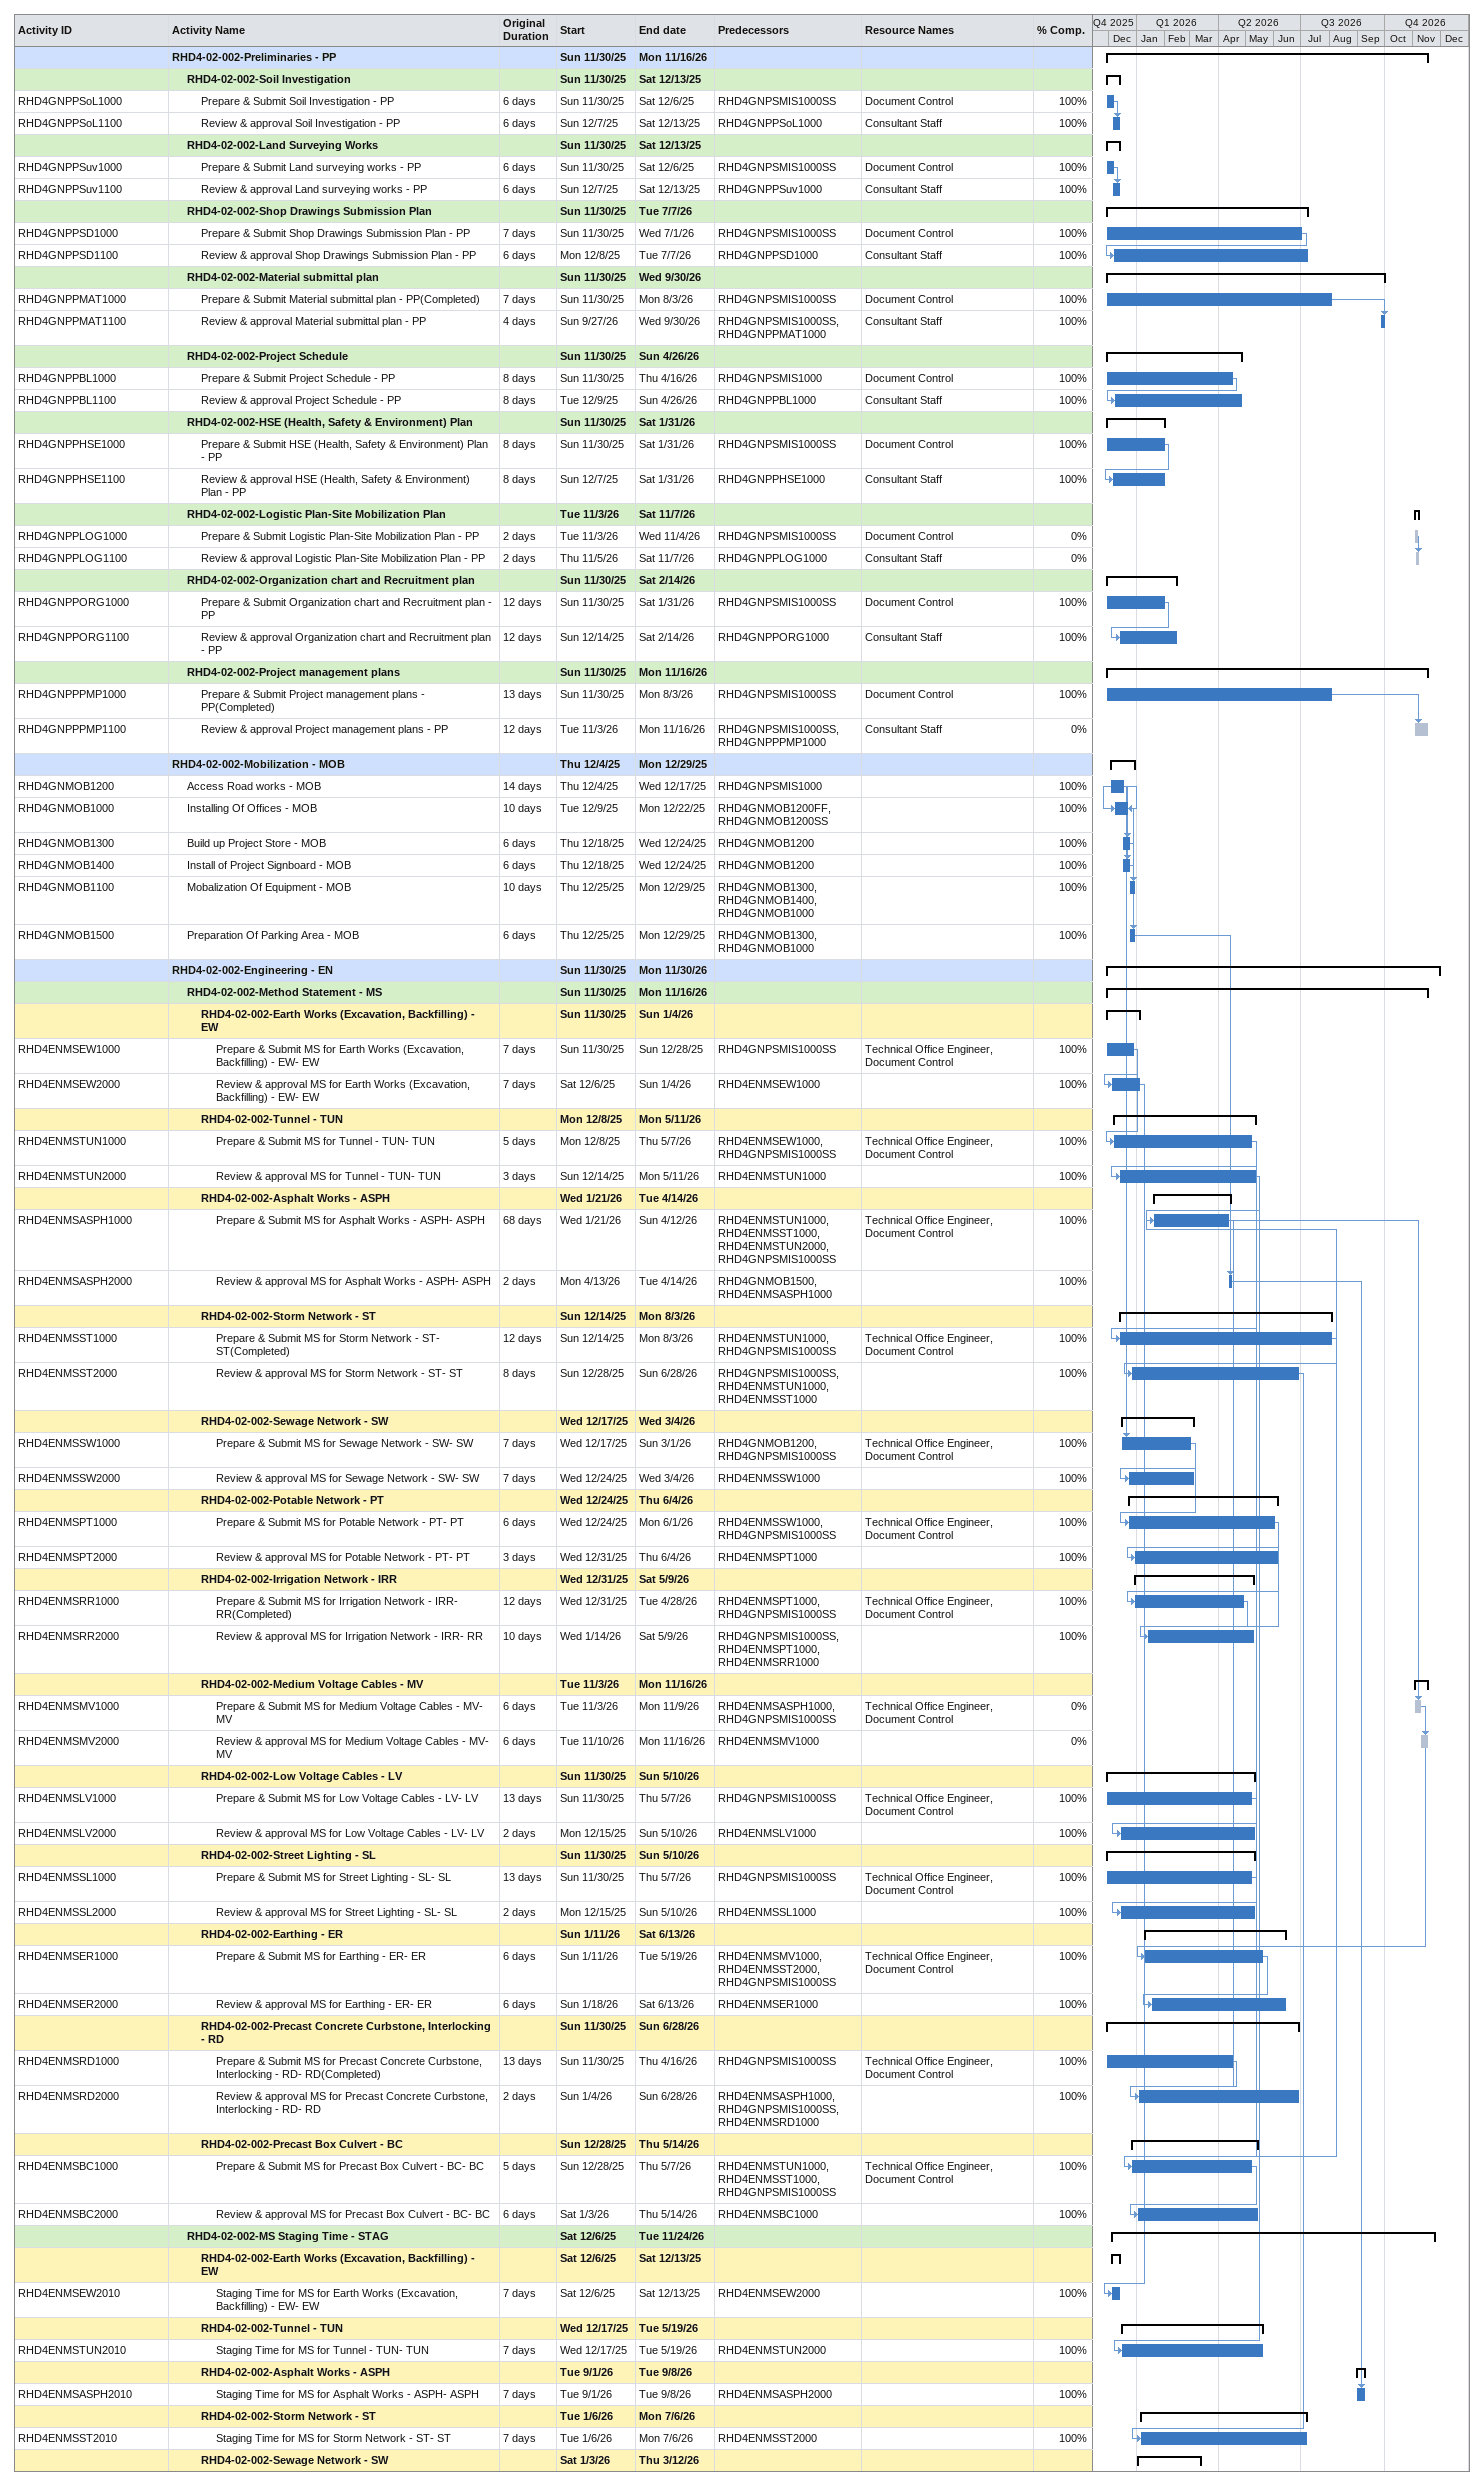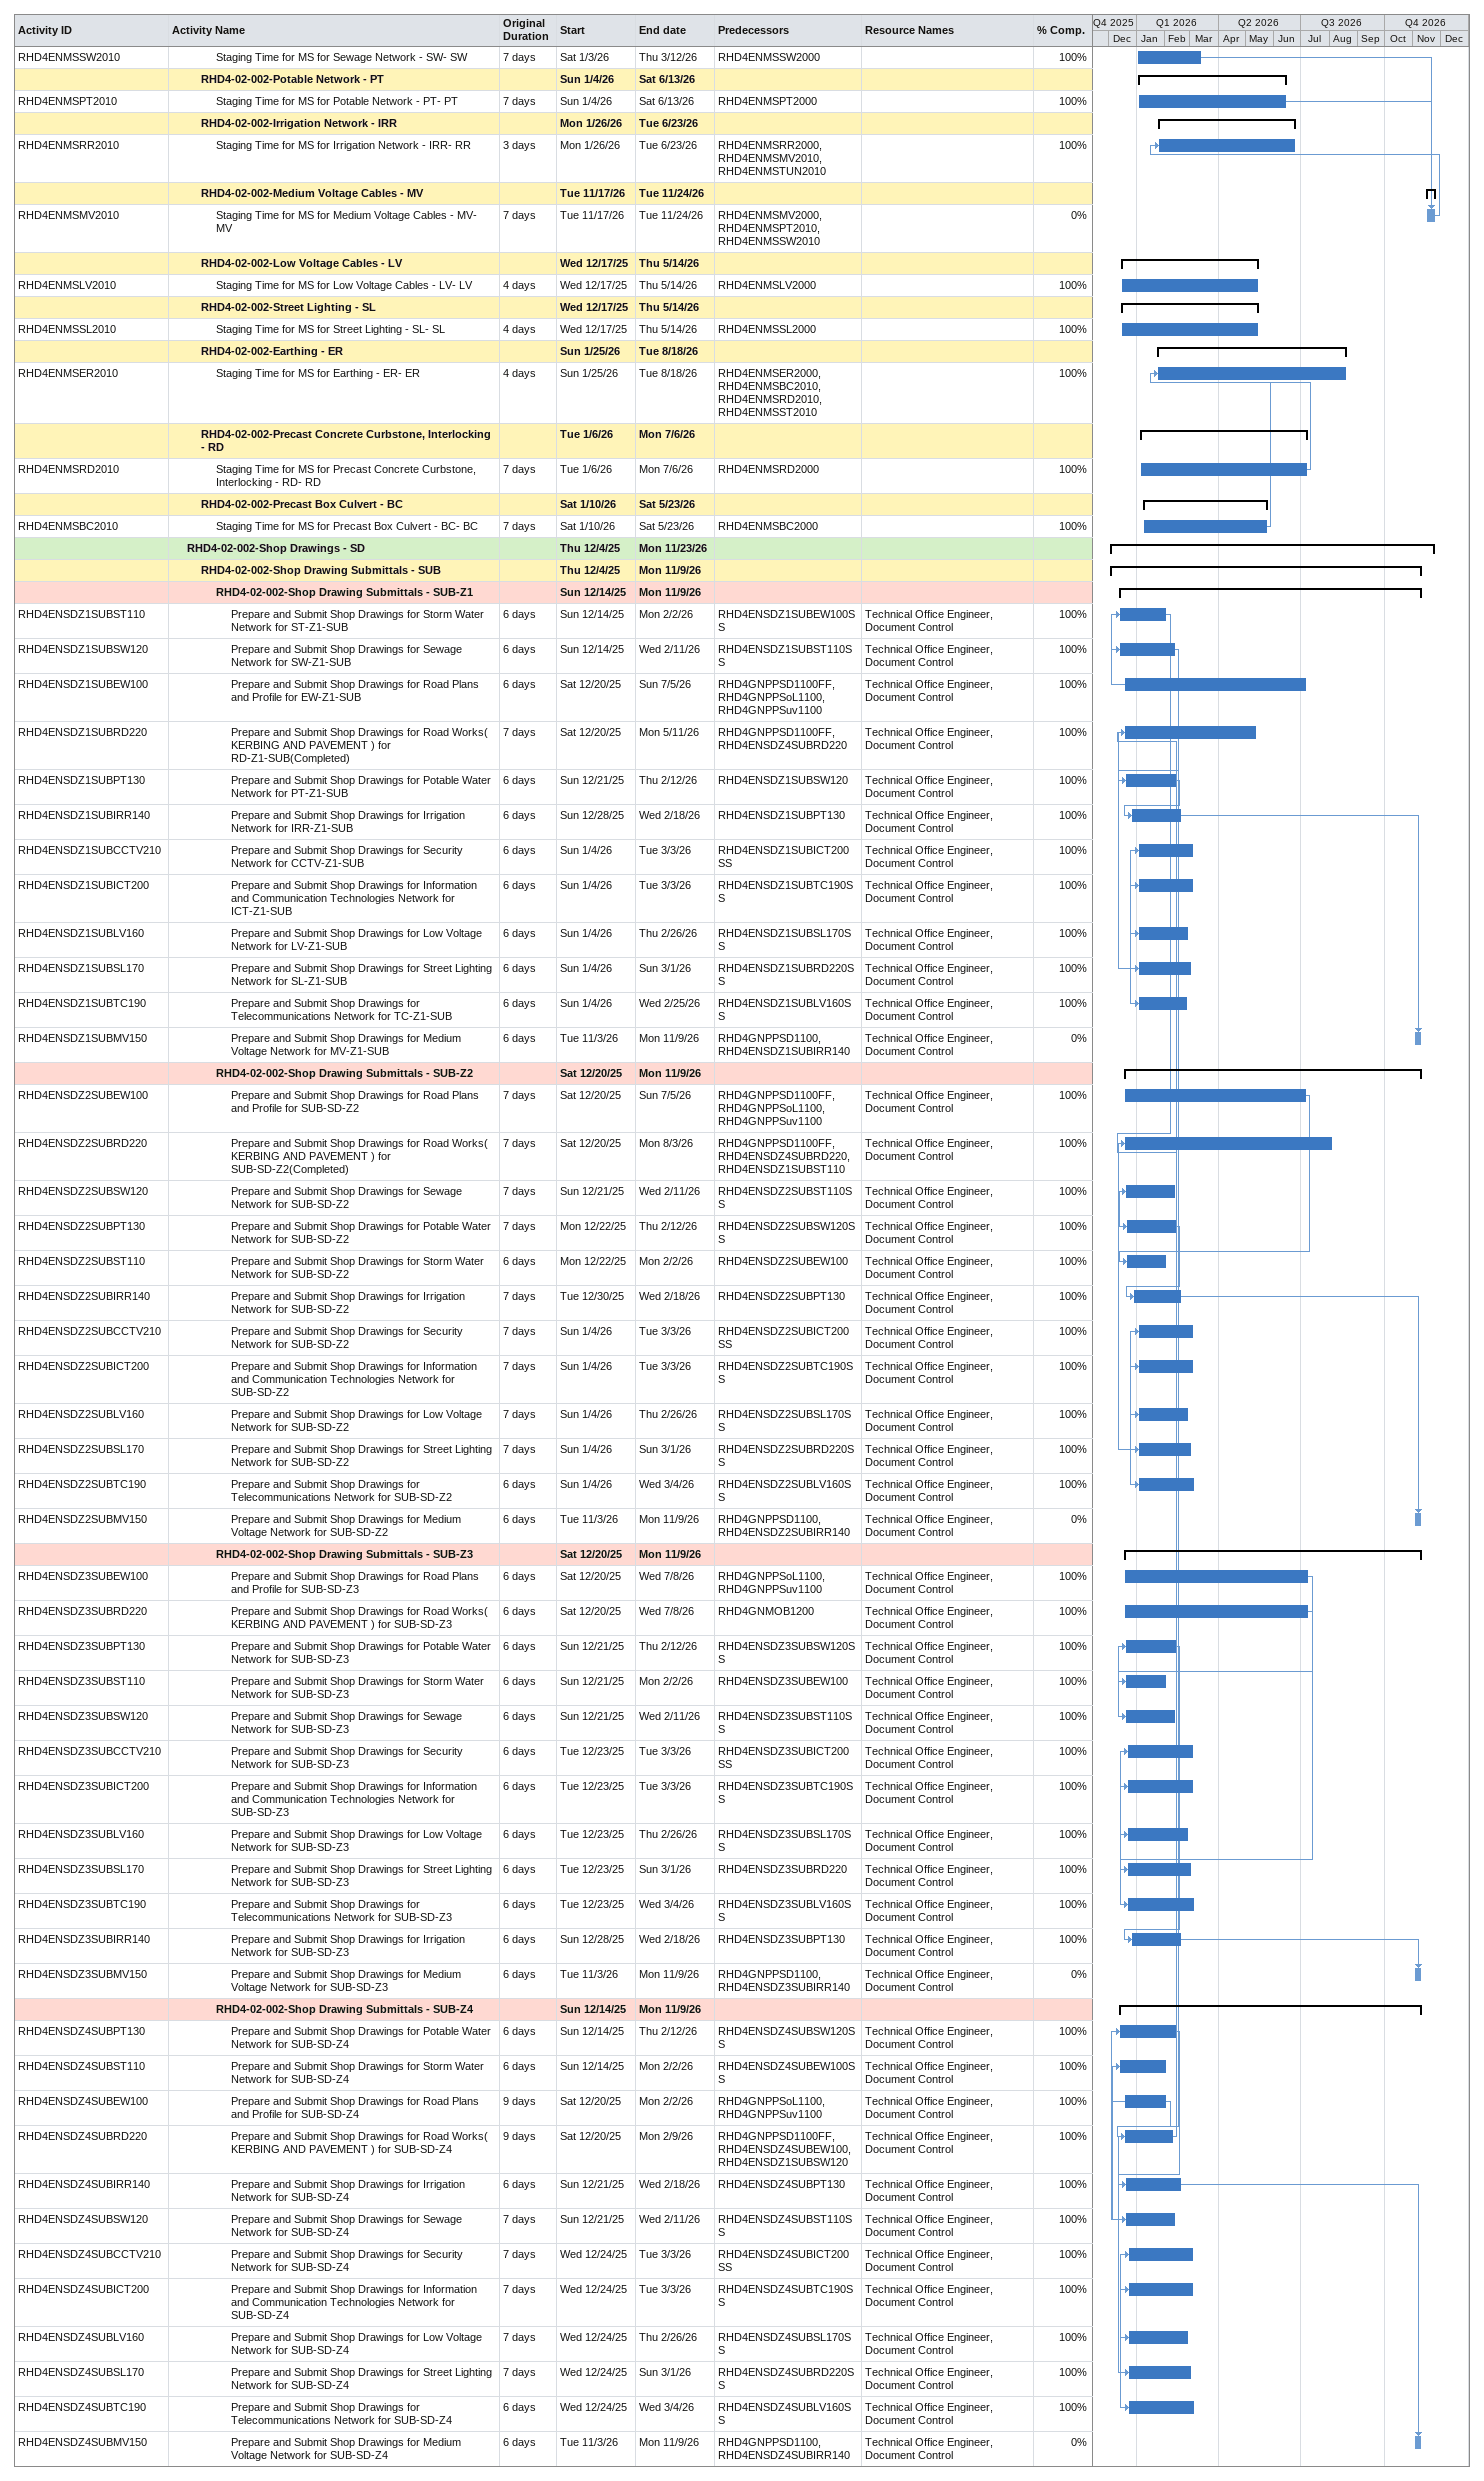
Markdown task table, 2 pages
| ID | Level | Task | Original duration | Start | Finish | Predecessors | Resources | % complete |
|---|---|---|---|---|---|---|---|---|
|  | 1 | **RHD4-02-002-Preliminaries - PP** |  | 2025-11-30 | 2026-11-16 |  |  |  |
|  | 2 | **RHD4-02-002-Soil Investigation** |  | 2025-11-30 | 2025-12-13 |  |  |  |
| RHD4GNPPSoL1000 | 3 | Prepare & Submit Soil Investigation - PP | 6d | 2025-11-30 | 2025-12-06 | RHD4GNPSMIS1000SS | Document Control | 100 |
| RHD4GNPPSoL1100 | 3 | Review & approval Soil Investigation - PP | 6d | 2025-12-07 | 2025-12-13 | RHD4GNPPSoL1000 | Consultant Staff | 100 |
|  | 2 | **RHD4-02-002-Land Surveying Works** |  | 2025-11-30 | 2025-12-13 |  |  |  |
| RHD4GNPPSuv1000 | 3 | Prepare & Submit Land surveying works - PP | 6d | 2025-11-30 | 2025-12-06 | RHD4GNPSMIS1000SS | Document Control | 100 |
| RHD4GNPPSuv1100 | 3 | Review & approval Land surveying works - PP | 6d | 2025-12-07 | 2025-12-13 | RHD4GNPPSuv1000 | Consultant Staff | 100 |
|  | 2 | **RHD4-02-002-Shop Drawings Submission Plan** |  | 2025-11-30 | 2026-07-07 |  |  |  |
| RHD4GNPPSD1000 | 3 | Prepare & Submit Shop Drawings Submission Plan - PP | 7d | 2025-11-30 | 2026-07-01 | RHD4GNPSMIS1000SS | Document Control | 100 |
| RHD4GNPPSD1100 | 3 | Review & approval Shop Drawings Submission Plan - PP | 6d | 2025-12-08 | 2026-07-07 | RHD4GNPPSD1000 | Consultant Staff | 100 |
|  | 2 | **RHD4-02-002-Material submittal plan** |  | 2025-11-30 | 2026-09-30 |  |  |  |
| RHD4GNPPMAT1000 | 3 | Prepare & Submit Material submittal plan - PP(Completed) | 7d | 2025-11-30 | 2026-08-03 | RHD4GNPSMIS1000SS | Document Control | 100 |
| RHD4GNPPMAT1100 | 3 | Review & approval Material submittal plan - PP | 4d | 2026-09-27 | 2026-09-30 | RHD4GNPSMIS1000SS, RHD4GNPPMAT1000 | Consultant Staff | 100 |
|  | 2 | **RHD4-02-002-Project Schedule** |  | 2025-11-30 | 2026-04-26 |  |  |  |
| RHD4GNPPBL1000 | 3 | Prepare & Submit Project Schedule - PP | 8d | 2025-11-30 | 2026-04-16 | RHD4GNPSMIS1000 | Document Control | 100 |
| RHD4GNPPBL1100 | 3 | Review & approval Project Schedule - PP | 8d | 2025-12-09 | 2026-04-26 | RHD4GNPPBL1000 | Consultant Staff | 100 |
|  | 2 | **RHD4-02-002-HSE (Health, Safety & Environment) Plan** |  | 2025-11-30 | 2026-01-31 |  |  |  |
| RHD4GNPPHSE1000 | 3 | Prepare & Submit HSE (Health, Safety & Environment) Plan - PP | 8d | 2025-11-30 | 2026-01-31 | RHD4GNPSMIS1000SS | Document Control | 100 |
| RHD4GNPPHSE1100 | 3 | Review & approval HSE (Health, Safety & Environment) Plan - PP | 8d | 2025-12-07 | 2026-01-31 | RHD4GNPPHSE1000 | Consultant Staff | 100 |
|  | 2 | **RHD4-02-002-Logistic Plan-Site Mobilization Plan** |  | 2026-11-03 | 2026-11-07 |  |  |  |
| RHD4GNPPLOG1000 | 3 | Prepare & Submit Logistic Plan-Site Mobilization Plan - PP | 2d | 2026-11-03 | 2026-11-04 | RHD4GNPSMIS1000SS | Document Control | 0 |
| RHD4GNPPLOG1100 | 3 | Review & approval Logistic Plan-Site Mobilization Plan - PP | 2d | 2026-11-05 | 2026-11-07 | RHD4GNPPLOG1000 | Consultant Staff | 0 |
|  | 2 | **RHD4-02-002-Organization chart and Recruitment plan** |  | 2025-11-30 | 2026-02-14 |  |  |  |
| RHD4GNPPORG1000 | 3 | Prepare & Submit Organization chart and Recruitment plan - PP | 12d | 2025-11-30 | 2026-01-31 | RHD4GNPSMIS1000SS | Document Control | 100 |
| RHD4GNPPORG1100 | 3 | Review & approval Organization chart and Recruitment plan - PP | 12d | 2025-12-14 | 2026-02-14 | RHD4GNPPORG1000 | Consultant Staff | 100 |
|  | 2 | **RHD4-02-002-Project management plans** |  | 2025-11-30 | 2026-11-16 |  |  |  |
| RHD4GNPPPMP1000 | 3 | Prepare & Submit Project management plans - PP(Completed) | 13d | 2025-11-30 | 2026-08-03 | RHD4GNPSMIS1000SS | Document Control | 100 |
| RHD4GNPPPMP1100 | 3 | Review & approval Project management plans - PP | 12d | 2026-11-03 | 2026-11-16 | RHD4GNPSMIS1000SS, RHD4GNPPPMP1000 | Consultant Staff | 0 |
|  | 1 | **RHD4-02-002-Mobilization - MOB** |  | 2025-12-04 | 2025-12-29 |  |  |  |
| RHD4GNMOB1200 | 2 | Access Road works - MOB | 14d | 2025-12-04 | 2025-12-17 | RHD4GNPSMIS1000 |  | 100 |
| RHD4GNMOB1000 | 2 | Installing Of Offices - MOB | 10d | 2025-12-09 | 2025-12-22 | RHD4GNMOB1200FF, RHD4GNMOB1200SS |  | 100 |
| RHD4GNMOB1300 | 2 | Build up Project Store - MOB | 6d | 2025-12-18 | 2025-12-24 | RHD4GNMOB1200 |  | 100 |
| RHD4GNMOB1400 | 2 | Install of Project Signboard - MOB | 6d | 2025-12-18 | 2025-12-24 | RHD4GNMOB1200 |  | 100 |
| RHD4GNMOB1100 | 2 | Mobalization Of Equipment - MOB | 10d | 2025-12-25 | 2025-12-29 | RHD4GNMOB1300, RHD4GNMOB1400, RHD4GNMOB1000 |  | 100 |
| RHD4GNMOB1500 | 2 | Preparation Of Parking Area - MOB | 6d | 2025-12-25 | 2025-12-29 | RHD4GNMOB1300, RHD4GNMOB1000 |  | 100 |
|  | 1 | **RHD4-02-002-Engineering - EN** |  | 2025-11-30 | 2026-11-30 |  |  |  |
|  | 2 | **RHD4-02-002-Method Statement - MS** |  | 2025-11-30 | 2026-11-16 |  |  |  |
|  | 3 | **RHD4-02-002-Earth Works (Excavation, Backfilling) - EW** |  | 2025-11-30 | 2026-01-04 |  |  |  |
| RHD4ENMSEW1000 | 4 | Prepare & Submit MS for Earth Works (Excavation, Backfilling) - EW- EW | 7d | 2025-11-30 | 2025-12-28 | RHD4GNPSMIS1000SS | Technical Office Engineer, Document Control | 100 |
| RHD4ENMSEW2000 | 4 | Review & approval MS for Earth Works (Excavation, Backfilling) - EW- EW | 7d | 2025-12-06 | 2026-01-04 | RHD4ENMSEW1000 |  | 100 |
|  | 3 | **RHD4-02-002-Tunnel - TUN** |  | 2025-12-08 | 2026-05-11 |  |  |  |
| RHD4ENMSTUN1000 | 4 | Prepare & Submit MS for Tunnel - TUN- TUN | 5d | 2025-12-08 | 2026-05-07 | RHD4ENMSEW1000, RHD4GNPSMIS1000SS | Technical Office Engineer, Document Control | 100 |
| RHD4ENMSTUN2000 | 4 | Review & approval MS for Tunnel - TUN- TUN | 3d | 2025-12-14 | 2026-05-11 | RHD4ENMSTUN1000 |  | 100 |
|  | 3 | **RHD4-02-002-Asphalt Works - ASPH** |  | 2026-01-21 | 2026-04-14 |  |  |  |
| RHD4ENMSASPH1000 | 4 | Prepare & Submit MS for Asphalt Works - ASPH- ASPH | 68d | 2026-01-21 | 2026-04-12 | RHD4ENMSTUN1000, RHD4ENMSST1000, RHD4ENMSTUN2000, RHD4GNPSMIS1000SS | Technical Office Engineer, Document Control | 100 |
| RHD4ENMSASPH2000 | 4 | Review & approval MS for Asphalt Works - ASPH- ASPH | 2d | 2026-04-13 | 2026-04-14 | RHD4GNMOB1500, RHD4ENMSASPH1000 |  | 100 |
|  | 3 | **RHD4-02-002-Storm Network - ST** |  | 2025-12-14 | 2026-08-03 |  |  |  |
| RHD4ENMSST1000 | 4 | Prepare & Submit MS for Storm Network - ST- ST(Completed) | 12d | 2025-12-14 | 2026-08-03 | RHD4ENMSTUN1000, RHD4GNPSMIS1000SS | Technical Office Engineer, Document Control | 100 |
| RHD4ENMSST2000 | 4 | Review & approval MS for Storm Network - ST- ST | 8d | 2025-12-28 | 2026-06-28 | RHD4GNPSMIS1000SS, RHD4ENMSTUN1000, RHD4ENMSST1000 |  | 100 |
|  | 3 | **RHD4-02-002-Sewage Network - SW** |  | 2025-12-17 | 2026-03-04 |  |  |  |
| RHD4ENMSSW1000 | 4 | Prepare & Submit MS for Sewage Network - SW- SW | 7d | 2025-12-17 | 2026-03-01 | RHD4GNMOB1200, RHD4GNPSMIS1000SS | Technical Office Engineer, Document Control | 100 |
| RHD4ENMSSW2000 | 4 | Review & approval MS for Sewage Network - SW- SW | 7d | 2025-12-24 | 2026-03-04 | RHD4ENMSSW1000 |  | 100 |
|  | 3 | **RHD4-02-002-Potable Network - PT** |  | 2025-12-24 | 2026-06-04 |  |  |  |
| RHD4ENMSPT1000 | 4 | Prepare & Submit MS for Potable Network - PT- PT | 6d | 2025-12-24 | 2026-06-01 | RHD4ENMSSW1000, RHD4GNPSMIS1000SS | Technical Office Engineer, Document Control | 100 |
| RHD4ENMSPT2000 | 4 | Review & approval MS for Potable Network - PT- PT | 3d | 2025-12-31 | 2026-06-04 | RHD4ENMSPT1000 |  | 100 |
|  | 3 | **RHD4-02-002-Irrigation Network - IRR** |  | 2025-12-31 | 2026-05-09 |  |  |  |
| RHD4ENMSRR1000 | 4 | Prepare & Submit MS for Irrigation Network - IRR- RR(Completed) | 12d | 2025-12-31 | 2026-04-28 | RHD4ENMSPT1000, RHD4GNPSMIS1000SS | Technical Office Engineer, Document Control | 100 |
| RHD4ENMSRR2000 | 4 | Review & approval MS for Irrigation Network - IRR- RR | 10d | 2026-01-14 | 2026-05-09 | RHD4GNPSMIS1000SS, RHD4ENMSPT1000, RHD4ENMSRR1000 |  | 100 |
|  | 3 | **RHD4-02-002-Medium Voltage Cables - MV** |  | 2026-11-03 | 2026-11-16 |  |  |  |
| RHD4ENMSMV1000 | 4 | Prepare & Submit MS for Medium Voltage Cables - MV- MV | 6d | 2026-11-03 | 2026-11-09 | RHD4ENMSASPH1000, RHD4GNPSMIS1000SS | Technical Office Engineer, Document Control | 0 |
| RHD4ENMSMV2000 | 4 | Review & approval MS for Medium Voltage Cables - MV- MV | 6d | 2026-11-10 | 2026-11-16 | RHD4ENMSMV1000 |  | 0 |
|  | 3 | **RHD4-02-002-Low Voltage Cables - LV** |  | 2025-11-30 | 2026-05-10 |  |  |  |
| RHD4ENMSLV1000 | 4 | Prepare & Submit MS for Low Voltage Cables - LV- LV | 13d | 2025-11-30 | 2026-05-07 | RHD4GNPSMIS1000SS | Technical Office Engineer, Document Control | 100 |
| RHD4ENMSLV2000 | 4 | Review & approval MS for Low Voltage Cables - LV- LV | 2d | 2025-12-15 | 2026-05-10 | RHD4ENMSLV1000 |  | 100 |
|  | 3 | **RHD4-02-002-Street Lighting - SL** |  | 2025-11-30 | 2026-05-10 |  |  |  |
| RHD4ENMSSL1000 | 4 | Prepare & Submit MS for Street Lighting - SL- SL | 13d | 2025-11-30 | 2026-05-07 | RHD4GNPSMIS1000SS | Technical Office Engineer, Document Control | 100 |
| RHD4ENMSSL2000 | 4 | Review & approval MS for Street Lighting - SL- SL | 2d | 2025-12-15 | 2026-05-10 | RHD4ENMSSL1000 |  | 100 |
|  | 3 | **RHD4-02-002-Earthing - ER** |  | 2026-01-11 | 2026-06-13 |  |  |  |
| RHD4ENMSER1000 | 4 | Prepare & Submit MS for Earthing - ER- ER | 6d | 2026-01-11 | 2026-05-19 | RHD4ENMSMV1000, RHD4ENMSST2000, RHD4GNPSMIS1000SS | Technical Office Engineer, Document Control | 100 |
| RHD4ENMSER2000 | 4 | Review & approval MS for Earthing - ER- ER | 6d | 2026-01-18 | 2026-06-13 | RHD4ENMSER1000 |  | 100 |
|  | 3 | **RHD4-02-002-Precast Concrete Curbstone, Interlocking - RD** |  | 2025-11-30 | 2026-06-28 |  |  |  |
| RHD4ENMSRD1000 | 4 | Prepare & Submit MS for Precast Concrete Curbstone, Interlocking - RD- RD(Completed) | 13d | 2025-11-30 | 2026-04-16 | RHD4GNPSMIS1000SS | Technical Office Engineer, Document Control | 100 |
| RHD4ENMSRD2000 | 4 | Review & approval MS for Precast Concrete Curbstone, Interlocking - RD- RD | 2d | 2026-01-04 | 2026-06-28 | RHD4ENMSASPH1000, RHD4GNPSMIS1000SS, RHD4ENMSRD1000 |  | 100 |
|  | 3 | **RHD4-02-002-Precast Box Culvert - BC** |  | 2025-12-28 | 2026-05-14 |  |  |  |
| RHD4ENMSBC1000 | 4 | Prepare & Submit MS for Precast Box Culvert - BC- BC | 5d | 2025-12-28 | 2026-05-07 | RHD4ENMSTUN1000, RHD4ENMSST1000, RHD4GNPSMIS1000SS | Technical Office Engineer, Document Control | 100 |
| RHD4ENMSBC2000 | 4 | Review & approval MS for Precast Box Culvert - BC- BC | 6d | 2026-01-03 | 2026-05-14 | RHD4ENMSBC1000 |  | 100 |
|  | 2 | **RHD4-02-002-MS Staging Time - STAG** |  | 2025-12-06 | 2026-11-24 |  |  |  |
|  | 3 | **RHD4-02-002-Earth Works (Excavation, Backfilling) - EW** |  | 2025-12-06 | 2025-12-13 |  |  |  |
| RHD4ENMSEW2010 | 4 | Staging Time for MS for Earth Works (Excavation, Backfilling) - EW- EW | 7d | 2025-12-06 | 2025-12-13 | RHD4ENMSEW2000 |  | 100 |
|  | 3 | **RHD4-02-002-Tunnel - TUN** |  | 2025-12-17 | 2026-05-19 |  |  |  |
| RHD4ENMSTUN2010 | 4 | Staging Time for MS for Tunnel - TUN- TUN | 7d | 2025-12-17 | 2026-05-19 | RHD4ENMSTUN2000 |  | 100 |
|  | 3 | **RHD4-02-002-Asphalt Works - ASPH** |  | 2026-09-01 | 2026-09-08 |  |  |  |
| RHD4ENMSASPH2010 | 4 | Staging Time for MS for Asphalt Works - ASPH- ASPH | 7d | 2026-09-01 | 2026-09-08 | RHD4ENMSASPH2000 |  | 100 |
|  | 3 | **RHD4-02-002-Storm Network - ST** |  | 2026-01-06 | 2026-07-06 |  |  |  |
| RHD4ENMSST2010 | 4 | Staging Time for MS for Storm Network - ST- ST | 7d | 2026-01-06 | 2026-07-06 | RHD4ENMSST2000 |  | 100 |
|  | 3 | **RHD4-02-002-Sewage Network - SW** |  | 2026-01-03 | 2026-03-12 |  |  |  |
| RHD4ENMSSW2010 | 4 | Staging Time for MS for Sewage Network - SW- SW | 7d | 2026-01-03 | 2026-03-12 | RHD4ENMSSW2000 |  | 100 |
|  | 3 | **RHD4-02-002-Potable Network - PT** |  | 2026-01-04 | 2026-06-13 |  |  |  |
| RHD4ENMSPT2010 | 4 | Staging Time for MS for Potable Network - PT- PT | 7d | 2026-01-04 | 2026-06-13 | RHD4ENMSPT2000 |  | 100 |
|  | 3 | **RHD4-02-002-Irrigation Network - IRR** |  | 2026-01-26 | 2026-06-23 |  |  |  |
| RHD4ENMSRR2010 | 4 | Staging Time for MS for Irrigation Network - IRR- RR | 3d | 2026-01-26 | 2026-06-23 | RHD4ENMSRR2000, RHD4ENMSMV2010, RHD4ENMSTUN2010 |  | 100 |
|  | 3 | **RHD4-02-002-Medium Voltage Cables - MV** |  | 2026-11-17 | 2026-11-24 |  |  |  |
| RHD4ENMSMV2010 | 4 | Staging Time for MS for Medium Voltage Cables - MV- MV | 7d | 2026-11-17 | 2026-11-24 | RHD4ENMSMV2000, RHD4ENMSPT2010, RHD4ENMSSW2010 |  | 0 |
|  | 3 | **RHD4-02-002-Low Voltage Cables - LV** |  | 2025-12-17 | 2026-05-14 |  |  |  |
| RHD4ENMSLV2010 | 4 | Staging Time for MS for Low Voltage Cables - LV- LV | 4d | 2025-12-17 | 2026-05-14 | RHD4ENMSLV2000 |  | 100 |
|  | 3 | **RHD4-02-002-Street Lighting - SL** |  | 2025-12-17 | 2026-05-14 |  |  |  |
| RHD4ENMSSL2010 | 4 | Staging Time for MS for Street Lighting - SL- SL | 4d | 2025-12-17 | 2026-05-14 | RHD4ENMSSL2000 |  | 100 |
|  | 3 | **RHD4-02-002-Earthing - ER** |  | 2026-01-25 | 2026-08-18 |  |  |  |
| RHD4ENMSER2010 | 4 | Staging Time for MS for Earthing - ER- ER | 4d | 2026-01-25 | 2026-08-18 | RHD4ENMSER2000, RHD4ENMSBC2010, RHD4ENMSRD2010, RHD4ENMSST2010 |  | 100 |
|  | 3 | **RHD4-02-002-Precast Concrete Curbstone, Interlocking - RD** |  | 2026-01-06 | 2026-07-06 |  |  |  |
| RHD4ENMSRD2010 | 4 | Staging Time for MS for Precast Concrete Curbstone, Interlocking - RD- RD | 7d | 2026-01-06 | 2026-07-06 | RHD4ENMSRD2000 |  | 100 |
|  | 3 | **RHD4-02-002-Precast Box Culvert - BC** |  | 2026-01-10 | 2026-05-23 |  |  |  |
| RHD4ENMSBC2010 | 4 | Staging Time for MS for Precast Box Culvert - BC- BC | 7d | 2026-01-10 | 2026-05-23 | RHD4ENMSBC2000 |  | 100 |
|  | 2 | **RHD4-02-002-Shop Drawings - SD** |  | 2025-12-04 | 2026-11-23 |  |  |  |
|  | 3 | **RHD4-02-002-Shop Drawing Submittals - SUB** |  | 2025-12-04 | 2026-11-09 |  |  |  |
|  | 4 | **RHD4-02-002-Shop Drawing Submittals - SUB-Z1** |  | 2025-12-14 | 2026-11-09 |  |  |  |
| RHD4ENSDZ1SUBST110 | 5 | Prepare and Submit Shop Drawings for Storm Water Network for ST-Z1-SUB | 6d | 2025-12-14 | 2026-02-02 | RHD4ENSDZ1SUBEW100SS | Technical Office Engineer, Document Control | 100 |
| RHD4ENSDZ1SUBSW120 | 5 | Prepare and Submit Shop Drawings for Sewage Network for SW-Z1-SUB | 6d | 2025-12-14 | 2026-02-11 | RHD4ENSDZ1SUBST110SS | Technical Office Engineer, Document Control | 100 |
| RHD4ENSDZ1SUBEW100 | 5 | Prepare and Submit Shop Drawings for Road Plans and Profile for EW-Z1-SUB | 6d | 2025-12-20 | 2026-07-05 | RHD4GNPPSD1100FF, RHD4GNPPSoL1100, RHD4GNPPSuv1100 | Technical Office Engineer, Document Control | 100 |
| RHD4ENSDZ1SUBRD220 | 5 | Prepare and Submit Shop Drawings for Road Works( KERBING AND PAVEMENT ) for RD-Z1-SUB(Completed) | 7d | 2025-12-20 | 2026-05-11 | RHD4GNPPSD1100FF, RHD4ENSDZ4SUBRD220 | Technical Office Engineer, Document Control | 100 |
| RHD4ENSDZ1SUBPT130 | 5 | Prepare and Submit Shop Drawings for Potable Water Network for PT-Z1-SUB | 6d | 2025-12-21 | 2026-02-12 | RHD4ENSDZ1SUBSW120 | Technical Office Engineer, Document Control | 100 |
| RHD4ENSDZ1SUBIRR140 | 5 | Prepare and Submit Shop Drawings for Irrigation Network for IRR-Z1-SUB | 6d | 2025-12-28 | 2026-02-18 | RHD4ENSDZ1SUBPT130 | Technical Office Engineer, Document Control | 100 |
| RHD4ENSDZ1SUBCCTV210 | 5 | Prepare and Submit Shop Drawings for Security Network for CCTV-Z1-SUB | 6d | 2026-01-04 | 2026-03-03 | RHD4ENSDZ1SUBICT200SS | Technical Office Engineer, Document Control | 100 |
| RHD4ENSDZ1SUBICT200 | 5 | Prepare and Submit Shop Drawings for Information and Communication Technologies Network for ICT-Z1-SUB | 6d | 2026-01-04 | 2026-03-03 | RHD4ENSDZ1SUBTC190SS | Technical Office Engineer, Document Control | 100 |
| RHD4ENSDZ1SUBLV160 | 5 | Prepare and Submit Shop Drawings for Low Voltage Network for LV-Z1-SUB | 6d | 2026-01-04 | 2026-02-26 | RHD4ENSDZ1SUBSL170SS | Technical Office Engineer, Document Control | 100 |
| RHD4ENSDZ1SUBSL170 | 5 | Prepare and Submit Shop Drawings for Street Lighting Network for SL-Z1-SUB | 6d | 2026-01-04 | 2026-03-01 | RHD4ENSDZ1SUBRD220SS | Technical Office Engineer, Document Control | 100 |
| RHD4ENSDZ1SUBTC190 | 5 | Prepare and Submit Shop Drawings for Telecommunications Network for TC-Z1-SUB | 6d | 2026-01-04 | 2026-02-25 | RHD4ENSDZ1SUBLV160SS | Technical Office Engineer, Document Control | 100 |
| RHD4ENSDZ1SUBMV150 | 5 | Prepare and Submit Shop Drawings for Medium Voltage Network for MV-Z1-SUB | 6d | 2026-11-03 | 2026-11-09 | RHD4GNPPSD1100, RHD4ENSDZ1SUBIRR140 | Technical Office Engineer, Document Control | 0 |
|  | 4 | **RHD4-02-002-Shop Drawing Submittals - SUB-Z2** |  | 2025-12-20 | 2026-11-09 |  |  |  |
| RHD4ENSDZ2SUBEW100 | 5 | Prepare and Submit Shop Drawings for Road Plans and Profile for SUB-SD-Z2 | 7d | 2025-12-20 | 2026-07-05 | RHD4GNPPSD1100FF, RHD4GNPPSoL1100, RHD4GNPPSuv1100 | Technical Office Engineer, Document Control | 100 |
| RHD4ENSDZ2SUBRD220 | 5 | Prepare and Submit Shop Drawings for Road Works( KERBING AND PAVEMENT ) for SUB-SD-Z2(Completed) | 7d | 2025-12-20 | 2026-08-03 | RHD4GNPPSD1100FF, RHD4ENSDZ4SUBRD220, RHD4ENSDZ1SUBST110 | Technical Office Engineer, Document Control | 100 |
| RHD4ENSDZ2SUBSW120 | 5 | Prepare and Submit Shop Drawings for Sewage Network for SUB-SD-Z2 | 7d | 2025-12-21 | 2026-02-11 | RHD4ENSDZ2SUBST110SS | Technical Office Engineer, Document Control | 100 |
| RHD4ENSDZ2SUBPT130 | 5 | Prepare and Submit Shop Drawings for Potable Water Network for SUB-SD-Z2 | 7d | 2025-12-22 | 2026-02-12 | RHD4ENSDZ2SUBSW120SS | Technical Office Engineer, Document Control | 100 |
| RHD4ENSDZ2SUBST110 | 5 | Prepare and Submit Shop Drawings for Storm Water Network for SUB-SD-Z2 | 6d | 2025-12-22 | 2026-02-02 | RHD4ENSDZ2SUBEW100 | Technical Office Engineer, Document Control | 100 |
| RHD4ENSDZ2SUBIRR140 | 5 | Prepare and Submit Shop Drawings for Irrigation Network for SUB-SD-Z2 | 7d | 2025-12-30 | 2026-02-18 | RHD4ENSDZ2SUBPT130 | Technical Office Engineer, Document Control | 100 |
| RHD4ENSDZ2SUBCCTV210 | 5 | Prepare and Submit Shop Drawings for Security Network for SUB-SD-Z2 | 7d | 2026-01-04 | 2026-03-03 | RHD4ENSDZ2SUBICT200SS | Technical Office Engineer, Document Control | 100 |
| RHD4ENSDZ2SUBICT200 | 5 | Prepare and Submit Shop Drawings for Information and Communication Technologies Network for SUB-SD-Z2 | 7d | 2026-01-04 | 2026-03-03 | RHD4ENSDZ2SUBTC190SS | Technical Office Engineer, Document Control | 100 |
| RHD4ENSDZ2SUBLV160 | 5 | Prepare and Submit Shop Drawings for Low Voltage Network for SUB-SD-Z2 | 7d | 2026-01-04 | 2026-02-26 | RHD4ENSDZ2SUBSL170SS | Technical Office Engineer, Document Control | 100 |
| RHD4ENSDZ2SUBSL170 | 5 | Prepare and Submit Shop Drawings for Street Lighting Network for SUB-SD-Z2 | 7d | 2026-01-04 | 2026-03-01 | RHD4ENSDZ2SUBRD220SS | Technical Office Engineer, Document Control | 100 |
| RHD4ENSDZ2SUBTC190 | 5 | Prepare and Submit Shop Drawings for Telecommunications Network for SUB-SD-Z2 | 6d | 2026-01-04 | 2026-03-04 | RHD4ENSDZ2SUBLV160SS | Technical Office Engineer, Document Control | 100 |
| RHD4ENSDZ2SUBMV150 | 5 | Prepare and Submit Shop Drawings for Medium Voltage Network for SUB-SD-Z2 | 6d | 2026-11-03 | 2026-11-09 | RHD4GNPPSD1100, RHD4ENSDZ2SUBIRR140 | Technical Office Engineer, Document Control | 0 |
|  | 4 | **RHD4-02-002-Shop Drawing Submittals - SUB-Z3** |  | 2025-12-20 | 2026-11-09 |  |  |  |
| RHD4ENSDZ3SUBEW100 | 5 | Prepare and Submit Shop Drawings for Road Plans and Profile for SUB-SD-Z3 | 6d | 2025-12-20 | 2026-07-08 | RHD4GNPPSoL1100, RHD4GNPPSuv1100 | Technical Office Engineer, Document Control | 100 |
| RHD4ENSDZ3SUBRD220 | 5 | Prepare and Submit Shop Drawings for Road Works( KERBING AND PAVEMENT ) for SUB-SD-Z3 | 6d | 2025-12-20 | 2026-07-08 | RHD4GNMOB1200 | Technical Office Engineer, Document Control | 100 |
| RHD4ENSDZ3SUBPT130 | 5 | Prepare and Submit Shop Drawings for Potable Water Network for SUB-SD-Z3 | 6d | 2025-12-21 | 2026-02-12 | RHD4ENSDZ3SUBSW120SS | Technical Office Engineer, Document Control | 100 |
| RHD4ENSDZ3SUBST110 | 5 | Prepare and Submit Shop Drawings for Storm Water Network for SUB-SD-Z3 | 6d | 2025-12-21 | 2026-02-02 | RHD4ENSDZ3SUBEW100 | Technical Office Engineer, Document Control | 100 |
| RHD4ENSDZ3SUBSW120 | 5 | Prepare and Submit Shop Drawings for Sewage Network for SUB-SD-Z3 | 6d | 2025-12-21 | 2026-02-11 | RHD4ENSDZ3SUBST110SS | Technical Office Engineer, Document Control | 100 |
| RHD4ENSDZ3SUBCCTV210 | 5 | Prepare and Submit Shop Drawings for Security Network for SUB-SD-Z3 | 6d | 2025-12-23 | 2026-03-03 | RHD4ENSDZ3SUBICT200SS | Technical Office Engineer, Document Control | 100 |
| RHD4ENSDZ3SUBICT200 | 5 | Prepare and Submit Shop Drawings for Information and Communication Technologies Network for SUB-SD-Z3 | 6d | 2025-12-23 | 2026-03-03 | RHD4ENSDZ3SUBTC190SS | Technical Office Engineer, Document Control | 100 |
| RHD4ENSDZ3SUBLV160 | 5 | Prepare and Submit Shop Drawings for Low Voltage Network for SUB-SD-Z3 | 6d | 2025-12-23 | 2026-02-26 | RHD4ENSDZ3SUBSL170SS | Technical Office Engineer, Document Control | 100 |
| RHD4ENSDZ3SUBSL170 | 5 | Prepare and Submit Shop Drawings for Street Lighting Network for SUB-SD-Z3 | 6d | 2025-12-23 | 2026-03-01 | RHD4ENSDZ3SUBRD220 | Technical Office Engineer, Document Control | 100 |
| RHD4ENSDZ3SUBTC190 | 5 | Prepare and Submit Shop Drawings for Telecommunications Network for SUB-SD-Z3 | 6d | 2025-12-23 | 2026-03-04 | RHD4ENSDZ3SUBLV160SS | Technical Office Engineer, Document Control | 100 |
| RHD4ENSDZ3SUBIRR140 | 5 | Prepare and Submit Shop Drawings for Irrigation Network for SUB-SD-Z3 | 6d | 2025-12-28 | 2026-02-18 | RHD4ENSDZ3SUBPT130 | Technical Office Engineer, Document Control | 100 |
| RHD4ENSDZ3SUBMV150 | 5 | Prepare and Submit Shop Drawings for Medium Voltage Network for SUB-SD-Z3 | 6d | 2026-11-03 | 2026-11-09 | RHD4GNPPSD1100, RHD4ENSDZ3SUBIRR140 | Technical Office Engineer, Document Control | 0 |
|  | 4 | **RHD4-02-002-Shop Drawing Submittals - SUB-Z4** |  | 2025-12-14 | 2026-11-09 |  |  |  |
| RHD4ENSDZ4SUBPT130 | 5 | Prepare and Submit Shop Drawings for Potable Water Network for SUB-SD-Z4 | 6d | 2025-12-14 | 2026-02-12 | RHD4ENSDZ4SUBSW120SS | Technical Office Engineer, Document Control | 100 |
| RHD4ENSDZ4SUBST110 | 5 | Prepare and Submit Shop Drawings for Storm Water Network for SUB-SD-Z4 | 6d | 2025-12-14 | 2026-02-02 | RHD4ENSDZ4SUBEW100SS | Technical Office Engineer, Document Control | 100 |
| RHD4ENSDZ4SUBEW100 | 5 | Prepare and Submit Shop Drawings for Road Plans and Profile for SUB-SD-Z4 | 9d | 2025-12-20 | 2026-02-02 | RHD4GNPPSoL1100, RHD4GNPPSuv1100 | Technical Office Engineer, Document Control | 100 |
| RHD4ENSDZ4SUBRD220 | 5 | Prepare and Submit Shop Drawings for Road Works( KERBING AND PAVEMENT ) for SUB-SD-Z4 | 9d | 2025-12-20 | 2026-02-09 | RHD4GNPPSD1100FF, RHD4ENSDZ4SUBEW100, RHD4ENSDZ1SUBSW120 | Technical Office Engineer, Document Control | 100 |
| RHD4ENSDZ4SUBIRR140 | 5 | Prepare and Submit Shop Drawings for Irrigation Network for SUB-SD-Z4 | 6d | 2025-12-21 | 2026-02-18 | RHD4ENSDZ4SUBPT130 | Technical Office Engineer, Document Control | 100 |
| RHD4ENSDZ4SUBSW120 | 5 | Prepare and Submit Shop Drawings for Sewage Network for SUB-SD-Z4 | 7d | 2025-12-21 | 2026-02-11 | RHD4ENSDZ4SUBST110SS | Technical Office Engineer, Document Control | 100 |
| RHD4ENSDZ4SUBCCTV210 | 5 | Prepare and Submit Shop Drawings for Security Network for SUB-SD-Z4 | 7d | 2025-12-24 | 2026-03-03 | RHD4ENSDZ4SUBICT200SS | Technical Office Engineer, Document Control | 100 |
| RHD4ENSDZ4SUBICT200 | 5 | Prepare and Submit Shop Drawings for Information and Communication Technologies Network for SUB-SD-Z4 | 7d | 2025-12-24 | 2026-03-03 | RHD4ENSDZ4SUBTC190SS | Technical Office Engineer, Document Control | 100 |
| RHD4ENSDZ4SUBLV160 | 5 | Prepare and Submit Shop Drawings for Low Voltage Network for SUB-SD-Z4 | 7d | 2025-12-24 | 2026-02-26 | RHD4ENSDZ4SUBSL170SS | Technical Office Engineer, Document Control | 100 |
| RHD4ENSDZ4SUBSL170 | 5 | Prepare and Submit Shop Drawings for Street Lighting Network for SUB-SD-Z4 | 7d | 2025-12-24 | 2026-03-01 | RHD4ENSDZ4SUBRD220SS | Technical Office Engineer, Document Control | 100 |
| RHD4ENSDZ4SUBTC190 | 5 | Prepare and Submit Shop Drawings for Telecommunications Network for SUB-SD-Z4 | 6d | 2025-12-24 | 2026-03-04 | RHD4ENSDZ4SUBLV160SS | Technical Office Engineer, Document Control | 100 |
| RHD4ENSDZ4SUBMV150 | 5 | Prepare and Submit Shop Drawings for Medium Voltage Network for SUB-SD-Z4 | 6d | 2026-11-03 | 2026-11-09 | RHD4GNPPSD1100, RHD4ENSDZ4SUBIRR140 | Technical Office Engineer, Document Control | 0 |
